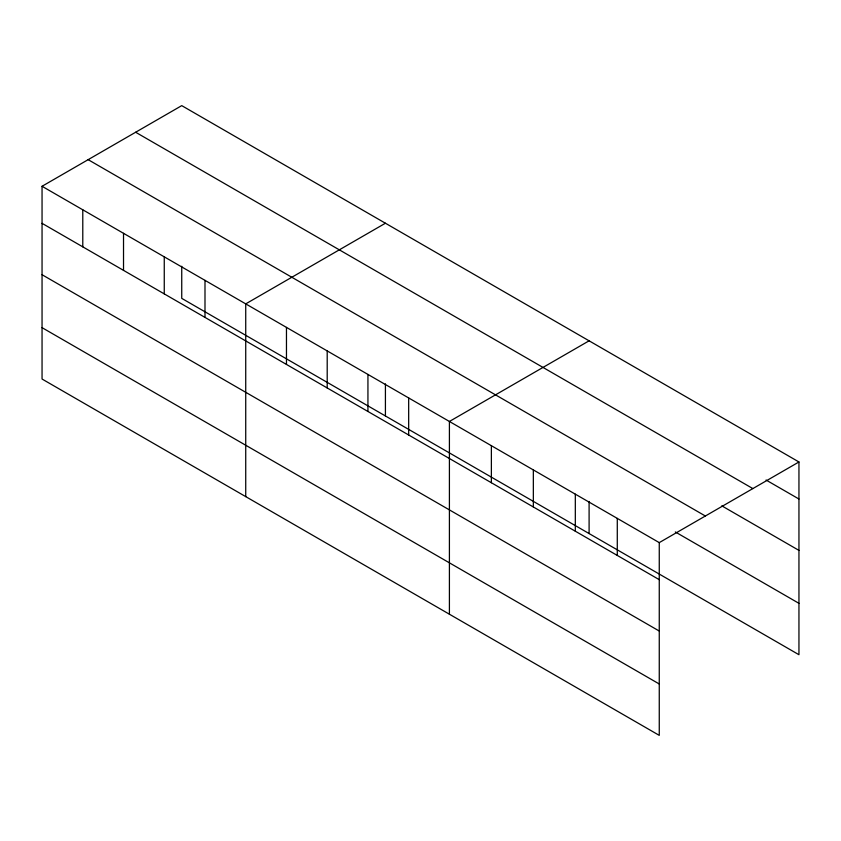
<?xml version="1.0" encoding="UTF-8"?>
<svg xmlns="http://www.w3.org/2000/svg" width="841" height="841" viewBox="0 0 841 841"><rect width="100%" height="100%" fill="white"/><g stroke="black" fill="none" stroke-linecap="round" stroke-linejoin="round"><path stroke-width="1.26" d="M659.26 631.044L659.26 542.624L42.05 186.281L42.05 379.028L659.26 735.37L659.26 631.044L42.05 274.713M181.74 266.261L181.74 298.376L798.95 654.718L798.95 461.972L181.74 105.63L42.05 186.281M385.42 223.222L245.73 303.874L245.73 496.621M589.099 340.815L449.409 421.467L449.409 614.214M659.26 542.624L798.95 461.972M766.056 480.022L798.95 499.018M135.643 132.247L752.853 488.579M721.82 505.861L798.95 550.392M88.147 159.664L705.357 516.006M675.312 531.954L798.95 603.333M42.05 223.328L659.26 579.67M42.05 327.654L659.26 683.985M617.283 518.392L617.283 555.438M589.099 501.446L589.099 533.562M575.318 494.161L575.318 531.207M533.341 469.93L533.341 506.976M491.375 445.698L491.375 482.745M408.673 397.951L408.673 434.997M385.42 383.853L385.42 415.969M367.938 374.424L367.938 411.47M327.202 350.907L327.202 387.953M286.466 327.391L286.466 364.437M204.994 280.358L204.994 317.404M164.258 256.831L164.258 293.877M123.522 233.314L123.522 270.36M82.786 209.798L82.786 246.844"/></g></svg>
